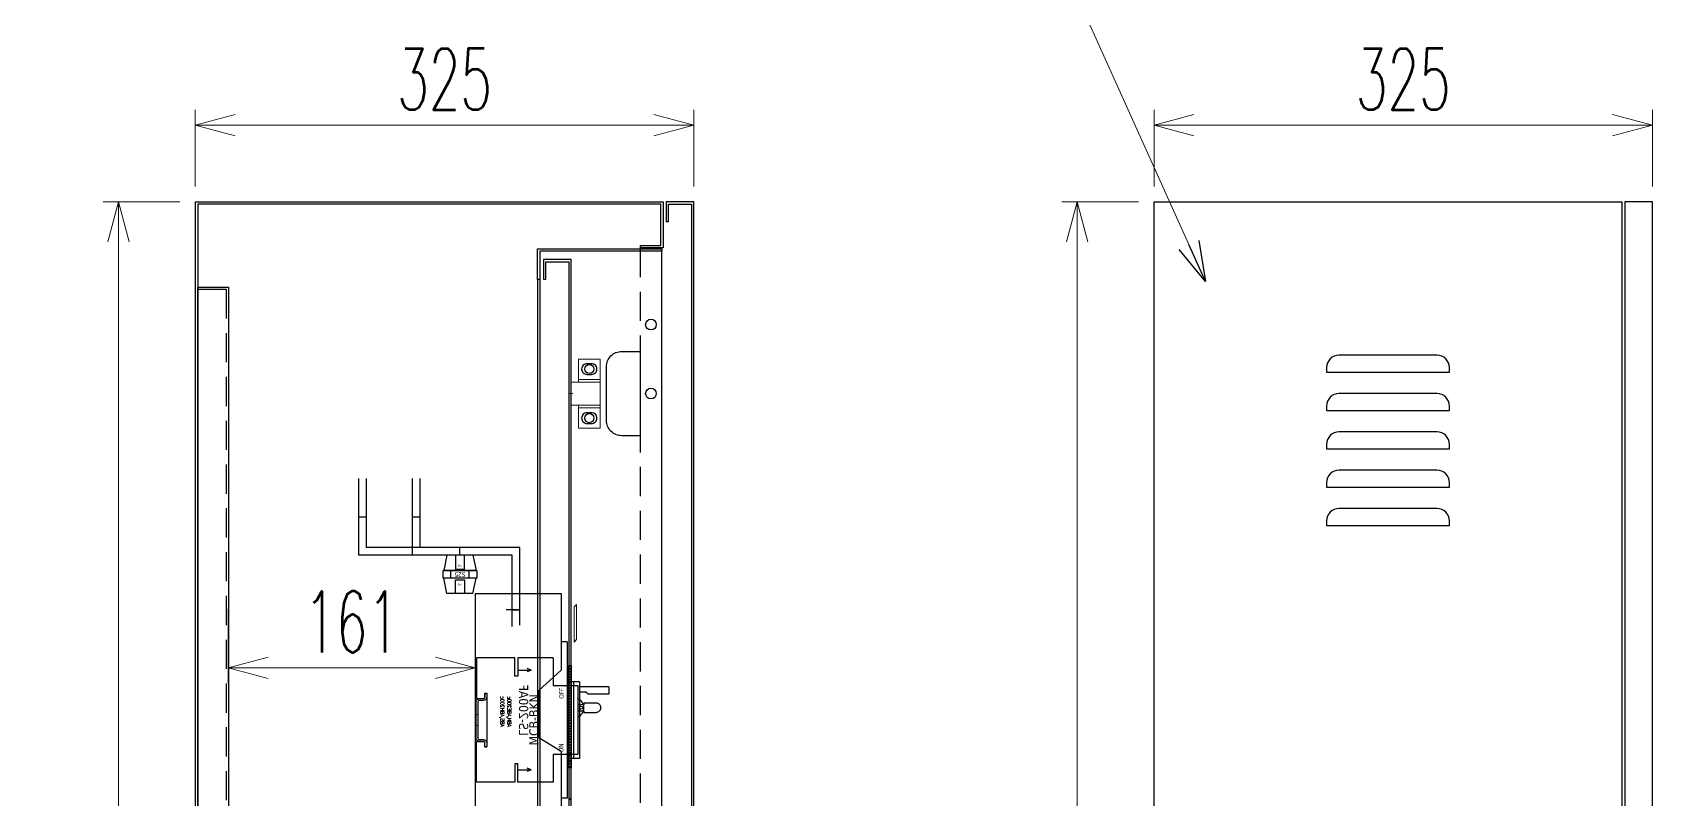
# Model space of a CAD drawing. Header units: millimetres. Extents: x 123558 to 149079, y -1073 to 14418.
# Drawn here: x 132702 to 133758, y 10584 to 11084 of the extents above; entities that cross this region are included whole.
import ezdxf

# ---------------------------------------------------------------- set-up
doc = ezdxf.new("R2010")
doc.units = ezdxf.units.MM
doc.header["$LTSCALE"] = 3
doc.linetypes.add('ACAD_ISO04W100', pattern=[30, 24, -3, 0, -3])
doc.linetypes.add('HIDDEN', pattern=[9.525, 6.35, -3.175])
for name, color, linetype in [('@.VISIBLE', 7, 'Continuous'), ('centerline', 6, 'ACAD_ISO04W100'), ('equipments', 2, 'Continuous'), ('TEXT', 7, 'Continuous')]:
    doc.layers.add(name, color=color, linetype=linetype)
doc.layers.add('Thiet bi', color=7, linetype='Continuous', lineweight=9)
doc.layers.add('Thin-Hidden', color=6, linetype='HIDDEN', lineweight=13)
doc.styles.add('Ann_w01', font='romans.shx', dxfattribs={"width": 0.6, "bigfont": 'chineset.shx'})
doc.styles.add('hw_Standard', font='complex.shx', dxfattribs={"width": 0.9})
doc.styles.get("Standard").update_dxf_attribs({"font": 'arial.ttf'})
doc.styles.add('Tahoma (Input Text)', font='tahoma.ttf')
doc.dimstyles.new('Dim 01_SC20', dxfattribs={"dimscale": 20, "dimtxt": 2, "dimasz": 1.3, "dimexe": 0.5, "dimexo": 0.5, "dimgap": 0.5, "dimtad": 1, "dimdec": 1, "dimzin": 12, "dimdsep": 46, "dimtxsty": 'Ann_w01', "dimblk": 'OPEN30', "dimcen": 1.5, "dimclrd": 6, "dimclre": 6, "dimclrt": 3, "dimadec": 1, "dimazin": 3, "dimtm": 1e-09, "dimtfac": 1, "dimtdec": 1, "dimtix": 1, "dimtmove": 0, "dimatfit": 3, "dimldrblk": 'OPEN30', "dimfxl": 1, "dimtolj": 1, "dimlwd": 20, "dimlwe": 20, "dimarcsym": 0})

# ---------------------------------------------------------------- blocks, each defined once
blk = doc.blocks.new('*U51')
for p, q in [((416.8, -3108.8), (360.8, -3108.8)), ((360.8, -3108.8), (360.8, -3158.7)), ((416.8, -3108.8), (416.8, -3273.8)), ((356.8, -3140.3), (360.8, -3140.3)), ((348.8, -3166.3), (348.8, -3216.3)), ((348.8, -3166.3), (356.8, -3166.3)), ((352.8, -3166.3), (352.8, -3216.3)), ((360.8, -3158.7), (375.4, -3171.9)), ((329.8, -3169.6), (329.8, -3174.4)), ((329.8, -3169.6), (348.8, -3169.6)), ((329.8, -3174.4), (343.3, -3174.4)), ((343.3, -3174.4), (344.8, -3173.1)), ((344.8, -3173.1), (348.8, -3173.1)), ((375.4, -3171.9), (375.4, -3202.9)), ((360.8, -3211.9), (375.4, -3202.9)), ((348.8, -3216.3), (356.8, -3216.3)), ((360.8, -3211.9), (360.8, -3273.8)), ((356.8, -3242.3), (360.8, -3242.3)), ((416.8, -3273.8), (360.8, -3273.8))]:
    blk.add_line(p, q)
at = {"color": 1}
for p, q in [((392.8, -3130.3), (392.8, -3108.8)), ((388.8, -3119.3), (396.7, -3119.3)), ((392.8, -3252.3), (392.8, -3273.8)), ((388.8, -3263.3), (396.7, -3263.3))]:
    blk.add_line(p, q, dxfattribs=at)
at = {"color": 3}
blk.add_line((356.8, -3140.3), (356.8, -3242.3), dxfattribs=at)
at = {"layer": 'Thiet bi', "color": 1, "linetype": 'HIDDEN', "ltscale": 10}
for points in [[(352.3, -3117.5), (352.3, -3140.5), (350.8, -3138.8), (350.8, -3115.8)], [(352.3, -3117.5), (352.3, -3140.5), (350.8, -3138.8), (350.8, -3115.8)], [(355.8, -3265), (355.8, -3242.1), (354.3, -3243.8), (354.3, -3266.7)], [(355.8, -3265), (355.8, -3242.1), (354.3, -3243.8), (354.3, -3266.7)]]:
    blk.add_lwpolyline(points, close=True, dxfattribs=at)
at = {"color": 251, "style": 'hw_Standard', "width": 0.9}
for s, p in [('ABN,ABE200c', (395.9, -3195.8)), ('ABS,ABH200c', (400.4, -3195.8))]:
    blk.add_text(s, height=2.5, rotation=90, dxfattribs=at).set_placement(p)
at = {"layer": 'TEXT', "insert": (382.3, -3168.2), "char_height": 6, "attachment_point": 3, "rotation": 90, "style": 'Tahoma (Input Text)'}
blk.add_mtext_dynamic_manual_height_columns('LS-200AF', width=11.015, gutter_width=1, heights=[0], dxfattribs=at)
blk = doc.blocks.new('*U89')
h = blk.add_hatch()
h.set_pattern_fill('ANSI31', color=1, scale=10)
h.set_pattern_definition([(45, (0, 0), (-0.8838835, 0.8838835), [])])
h.paths.add_polyline_path([(-482.3, -2659.2), (-483.7, -2659.2), (-483.7, -2672.3), (-482.3, -2672.3)])
h.paths.add_polyline_path([(-482.3, -2672.3), (-483.7, -2672.3), (-483.7, -2717.3), (-482.3, -2717.3)])
h.paths.add_polyline_path([(-482.3, -2717.3), (-483.7, -2717.3), (-483.7, -2725.9), (-482.3, -2725.9)])
for p, q in [((-518.9, -2654.3), (-543.9, -2654.3)), ((-543.9, -2654.3), (-543.9, -2680.8)), ((-518.9, -2666.3), (-518.9, -2654.3)), ((-493.9, -2654.3), (-516.9, -2654.3)), ((-516.9, -2654.3), (-516.9, -2666.3)), ((-516.9, -2666.3), (-518.9, -2666.3)), ((-543.9, -2680.8), (-539.4, -2680.8)), ((-538.4, -2677.3), (-537.2, -2677.3)), ((-538.4, -2677.3), (-538.4, -2679.8)), ((-537.2, -2677.3), (-537.2, -2712.3)), ((-543.9, -2735.3), (-543.9, -2708.8)), ((-543.9, -2708.8), (-539.4, -2708.8)), ((-538.4, -2712.3), (-538.4, -2709.8)), ((-538.4, -2712.3), (-537.2, -2712.3)), ((-516.9, -2723.3), (-518.9, -2723.3)), ((-518.9, -2723.3), (-518.9, -2735.3)), ((-516.9, -2735.3), (-516.9, -2723.3)), ((-518.9, -2735.3), (-543.9, -2735.3)), ((-493.9, -2735.3), (-516.9, -2735.3))]:
    blk.add_line(p, q)
at = {"color": 1}
for p, q in [((-508.2, -2662.3), (-510.9, -2661.2)), ((-483.7, -2659.2), (-483.7, -2725.9)), ((-516.9, -2662.3), (-508.2, -2662.3)), ((-508.2, -2662.3), (-510.9, -2663.4)), ((-516.9, -2727.3), (-508.2, -2727.3)), ((-508.2, -2727.3), (-510.9, -2726.2)), ((-508.2, -2727.3), (-510.9, -2728.4))]:
    blk.add_line(p, q, dxfattribs=at)
at = {"color": 3}
blk.add_lwpolyline([(-493.9, -2654.3), (-493.9, -2672.3), (-477.9, -2672.3), (-477.9, -2717.3), (-493.9, -2717.3), (-493.9, -2735.3)], dxfattribs=at)
at = {"color": 1}
blk.add_lwpolyline([(-483.7, -2659.2), (-482.3, -2659.2), (-482.3, -2725.9), (-483.7, -2725.9)], close=True, dxfattribs=at)
blk.add_lwpolyline([(-537.2, -2677.3), (-537.2, -2679.8, -0.414214), (-539.4, -2682), (-542, -2682, 0.414214), (-543, -2683), (-543, -2706.6, 0.414214), (-542, -2707.6), (-539.4, -2707.6, -0.414214), (-537.2, -2709.8), (-537.2, -2712.3), (-538.4, -2712.3), (-538.4, -2709.8, 0.414214), (-539.4, -2708.8), (-542, -2708.8, -0.414214), (-544.2, -2706.6), (-544.2, -2683, -0.414214), (-542, -2680.8), (-539.4, -2680.8, 0.414214), (-538.4, -2679.8), (-538.4, -2677.3), (-537.2, -2677.3)], format="xyb")
blk.add_lwpolyline([(-477.9, -2688.8), (-473.9, -2688.8), (-473.9, -2689.8), (-465.9, -2689.8, 0.414214), (-462.9, -2686.8), (-462.9, -2686.8, 0.414214), (-465.9, -2683.8), (-473.9, -2683.8), (-473.9, -2684.8), (-477.9, -2684.8)], format="xyb", dxfattribs=at)
blk.add_circle((-475.8, -2686.8), 1)
for centre, radius, start, end in [((-539.4, -2679.8), 1, 270, 0), ((-480.8, -2686.8), 6.88, 294.7615, 65.2385), ((-539.4, -2709.8), 1, 0, 90)]:
    blk.add_arc(centre, radius, start, end)
at = {"layer": 'Thin-Hidden'}
for p, q in [((-543, -2691.3), (-544.2, -2691.3)), ((-543, -2698.3), (-544.2, -2698.3))]:
    blk.add_line(p, q, dxfattribs=at)
at = {"style": 'Tahoma (Input Text)'}
blk.add_text('MCB-BKN', height=6, rotation=90, dxfattribs=at).set_placement((-503.5, -2711.3))
at = {"char_height": 3, "attachment_point": 1, "rotation": 90, "style": 'Tahoma (Input Text)'}
for s, insert in [('OFF', (-490.1, -2680.9)), ('ON', (-490.3, -2715.8))]:
    blk.add_mtext_dynamic_manual_height_columns(s, width=9.282, gutter_width=1, heights=[0], dxfattribs=dict(at, insert=insert))
blk = doc.blocks.new('*U22')
at = {"color": 1}
for p, q in [((-25, 18), (-15, 20)), ((-25, 18), (-25, 1)), ((-15, 20.5), (-15, -1.5)), ((-15, 20.5), (-10, 20.5)), ((-15, -1.5), (-15, 20.5)), ((-15, 20), (-15, -1)), ((-10, 15.5), (-15, 15.5)), ((-10, 20.5), (-10, -1.5)), ((0, 18), (-10, 20)), ((0, 18), (0, 1)), ((-25, 1), (-15, -1)), ((-10, 3.5), (-15, 3.5)), ((0, 1), (-10, -1)), ((-10, -1.5), (-15, -1.5))]:
    blk.add_line(p, q, dxfattribs=at)
for points in [[(-25, 12.5), (-25, 6.5), (-16, 6.5), (-16, 12.5)], [(0, 12.5), (0, 6.5), (-9, 6.5), (-9, 12.5)]]:
    blk.add_lwpolyline(points, close=True, dxfattribs=at)
at = {"color": 1, "width": 30.098, "attachment_point": 5, "rotation": 270}
for s, insert, char_height in [('{\\fTahoma|b0|i0|c0|p34;M6}', (-18.2, 9.5), 1.5), ('{\\fTahoma|b0|i0|c0|p34;S25}', (-12.4, 9.5), 3), ('{\\fTahoma|b0|i0|c0|p34;M6}', (-5.9, 9.5), 1.5)]:
    blk.add_mtext(s, dxfattribs=dict(at, insert=insert, char_height=char_height))
blk = doc.blocks.new('_Open30')
at = {"color": 0, "linetype": 'ByBlock', "lineweight": -2}
for p, q in [((-1, 0.268), (0, 0)), ((0, 0), (-1, -0.268)), ((0, 0), (-1, 0))]:
    blk.add_line(p, q, dxfattribs=at)
blk = doc.blocks.new('*D135')
at = {"color": 6, "lineweight": 20, "transparency": 16777216}
for p, q in [((132829.8, 10707.4), (132829.8, 10659)), ((132990.8, 10707.4), (132990.8, 10659)), ((132855.8, 10669), (132964.8, 10669))]:
    blk.add_line(p, q, dxfattribs=at)
at = {"layer": 'Defpoints', "color": 0, "transparency": 16777216}
for p in [(132829.8, 10717.4), (132990.8, 10717.4), (132990.8, 10669)]:
    blk.add_point(p, dxfattribs=at)
at = {"color": 6, "lineweight": 20, "transparency": 16777216, "xscale": 26, "yscale": 26, "zscale": 26, "rotation": 180}
blk.add_blockref('_Open30', (132829.8, 10669), dxfattribs=at)
at = {"color": 6, "lineweight": 20, "transparency": 16777216, "xscale": 26, "yscale": 26, "zscale": 26}
blk.add_blockref('_Open30', (132990.8, 10669), dxfattribs=at)
at = {"color": 3, "transparency": 16777216, "insert": (132910.3, 10699), "char_height": 40, "attachment_point": 5, "style": 'Ann_w01'}
blk.add_mtext('\\A1;161', dxfattribs=at)
blk = doc.blocks.new('HL025-2.2 Side')
at = {"layer": 'centerline', "lineweight": 0}
blk.add_line((-1, 0), (1, 0), dxfattribs=at)
at = {"layer": 'equipments', "lineweight": 0}
for p, q in [((4.8, 9.25), (18.8, 9.25)), ((4.8, 7.5), (18.8, 7.5)), ((4.8, -7.5), (18.8, -7.5)), ((4.8, -9.25), (18.8, -9.25))]:
    blk.add_line(p, q, dxfattribs=at)
for points in [[(4.8, 7.5), (4.8, 22.5), (18.8, 22.5), (18.8, -22.5), (4.8, -22.5), (4.8, -7.5)], [(4.8, -7.5), (0, -7.5), (0, 7.5), (4.8, 7.5)]]:
    blk.add_lwpolyline(points, dxfattribs=at)
at = {"layer": 'equipments'}
for centre in [(11.8, 16), (11.8, -16)]:
    blk.add_circle(centre, 3, dxfattribs=at)
blk = doc.blocks.new('*D220')
at = {"layer": '@.VISIBLE', "color": 6, "lineweight": 20, "transparency": 16777216}
for p, q in [((132798.3, 10972.9), (132748.3, 10972.9)), ((132758.3, 9798.9), (132758.3, 10946.9)), ((132798.3, 9772.9), (132748.3, 9772.9))]:
    blk.add_line(p, q, dxfattribs=at)
at = {"layer": 'Defpoints', "color": 0, "transparency": 16777216}
for p in [(132758.3, 10972.9), (132808.3, 10972.9), (132808.3, 9772.9)]:
    blk.add_point(p, dxfattribs=at)
at = {"layer": '@.VISIBLE', "color": 6, "lineweight": 20, "transparency": 16777216, "xscale": 26, "yscale": 26, "zscale": 26}
for p, rotation in [((132758.3, 10972.9), 90), ((132758.3, 9772.9), 270)]:
    blk.add_blockref('_Open30', p, dxfattribs=dict(at, rotation=rotation))
at = {"layer": '@.VISIBLE', "color": 3, "transparency": 16777216, "insert": (132728.3, 10372.9), "char_height": 40, "attachment_point": 5, "rotation": 90, "style": 'Ann_w01'}
blk.add_mtext('\\A1;1200', dxfattribs=at)
blk = doc.blocks.new('*D222')
at = {"layer": '@.VISIBLE', "color": 6, "lineweight": 20, "transparency": 16777216}
for p, q in [((132808.3, 10982.9), (132808.3, 11032.9)), ((133133.3, 10982.9), (133133.3, 11032.9)), ((132834.3, 11022.9), (133107.3, 11022.9))]:
    blk.add_line(p, q, dxfattribs=at)
at = {"layer": 'Defpoints', "color": 0, "transparency": 16777216}
for p in [(133133.3, 11022.9), (132808.3, 10972.9), (133133.3, 10972.9)]:
    blk.add_point(p, dxfattribs=at)
at = {"layer": '@.VISIBLE', "color": 6, "lineweight": 20, "transparency": 16777216, "xscale": 26, "yscale": 26, "zscale": 26, "rotation": 180}
blk.add_blockref('_Open30', (132808.3, 11022.9), dxfattribs=at)
at = {"layer": '@.VISIBLE', "color": 6, "lineweight": 20, "transparency": 16777216, "xscale": 26, "yscale": 26, "zscale": 26}
blk.add_blockref('_Open30', (133133.3, 11022.9), dxfattribs=at)
at = {"layer": '@.VISIBLE', "color": 3, "transparency": 16777216, "insert": (132970.8, 11052.9), "char_height": 40, "attachment_point": 5, "style": 'Ann_w01'}
blk.add_mtext('\\A1;325', dxfattribs=at)
blk = doc.blocks.new('*D223')
at = {"layer": '@.VISIBLE', "color": 6, "lineweight": 20, "transparency": 16777216}
for p, q in [((133423.3, 10972.9), (133373.3, 10972.9)), ((133383.3, 9798.9), (133383.3, 10946.9)), ((133423.3, 9772.9), (133373.3, 9772.9))]:
    blk.add_line(p, q, dxfattribs=at)
at = {"layer": 'Defpoints', "color": 0, "transparency": 16777216}
for p in [(133383.3, 10972.9), (133433.3, 10972.9), (133433.3, 9772.9)]:
    blk.add_point(p, dxfattribs=at)
at = {"layer": '@.VISIBLE', "color": 6, "lineweight": 20, "transparency": 16777216, "xscale": 26, "yscale": 26, "zscale": 26}
for p, rotation in [((133383.3, 10972.9), 90), ((133383.3, 9772.9), 270)]:
    blk.add_blockref('_Open30', p, dxfattribs=dict(at, rotation=rotation))
at = {"layer": '@.VISIBLE', "color": 3, "transparency": 16777216, "insert": (133353.3, 10372.9), "char_height": 40, "attachment_point": 5, "rotation": 90, "style": 'Ann_w01'}
blk.add_mtext('\\A1;1200', dxfattribs=at)
blk = doc.blocks.new('*D224')
at = {"layer": '@.VISIBLE', "color": 6, "lineweight": 20, "transparency": 16777216}
for p, q in [((133433.3, 10982.9), (133433.3, 11032.9)), ((133758.3, 10982.9), (133758.3, 11032.9)), ((133459.3, 11022.9), (133732.3, 11022.9))]:
    blk.add_line(p, q, dxfattribs=at)
at = {"layer": 'Defpoints', "color": 0, "transparency": 16777216}
for p in [(133758.3, 11022.9), (133433.3, 10972.9), (133758.3, 10972.9)]:
    blk.add_point(p, dxfattribs=at)
at = {"layer": '@.VISIBLE', "color": 6, "lineweight": 20, "transparency": 16777216, "xscale": 26, "yscale": 26, "zscale": 26, "rotation": 180}
blk.add_blockref('_Open30', (133433.3, 11022.9), dxfattribs=at)
at = {"layer": '@.VISIBLE', "color": 6, "lineweight": 20, "transparency": 16777216, "xscale": 26, "yscale": 26, "zscale": 26}
blk.add_blockref('_Open30', (133758.3, 11022.9), dxfattribs=at)
at = {"layer": '@.VISIBLE', "color": 3, "transparency": 16777216, "insert": (133595.8, 11052.9), "char_height": 40, "attachment_point": 5, "style": 'Ann_w01'}
blk.add_mtext('\\A1;325', dxfattribs=at)
blk = doc.blocks.new('*U217')
at = {"color": 2}
blk.add_lwpolyline([(32, 5.5), (-32, 5.5, 0.414214), (-40, -2.5), (-40, -5.5), (40, -5.5), (40, -2.5, 0.414214)], format="xyb", close=True, dxfattribs=at)
blk = doc.blocks.new('*U218')
at = {"color": 0, "linetype": 'ByBlock', "lineweight": -2}
for p in [(0, 100), (0, 75), (0, 50), (0, 25), (0, 0)]:
    blk.add_blockref('*U217', p, dxfattribs=at)

msp = doc.modelspace()

# ---------------------------------------------------------------- linework, layer by layer
for p, q in [((132914.85, 10767.38), (132919.85, 10767.38)), ((132949.85, 10767.38), (132954.85, 10767.38)), ((132980.85, 10742.38), (132980.85, 10747.38)), ((133014.85, 10706.88), (133019.85, 10706.88))]:
    msp.add_line(p, q)
at = {"color": 2}
for p, q in [((132914.85, 10767.38), (132919.85, 10767.38)), ((132980.85, 10742.38), (132980.85, 10747.38)), ((133014.85, 10706.88), (133019.85, 10706.88))]:
    msp.add_line(p, q, dxfattribs=at)
for points in [[(132949.85, 10742.38), (132914.85, 10742.38), (132914.85, 10792.38)], [(133014.85, 10696.88), (133014.85, 10742.38), (132914.85, 10742.38), (132914.85, 10792.38)], [(132949.85, 10747.38), (132919.85, 10747.38), (132919.85, 10792.38)], [(133019.85, 10696.88), (133019.85, 10747.38), (132919.85, 10747.38), (132919.85, 10792.38)]]:
    msp.add_lwpolyline(points, dxfattribs=at)
at = {"color": 1}
for points in [[(133014.85, 10696.88), (133014.85, 10742.38), (132949.85, 10742.38), (132949.85, 10792.38)], [(133019.85, 10696.88), (133019.85, 10747.38), (132954.85, 10747.38), (132954.85, 10792.38)]]:
    msp.add_lwpolyline(points, dxfattribs=at)
at = {"layer": '@.VISIBLE', "color": 4}
msp.add_line((133116.85, 10959.89), (133115.35, 10959.89), dxfattribs=at)
at = {"layer": '@.VISIBLE'}
msp.add_line((133098.35, 10944.39), (133098.35, 10942.89), dxfattribs=at)
at = {"layer": '@.VISIBLE', "linetype": 'HIDDEN'}
msp.add_line((133098.35, 10942.89), (133098.35, 9802.89), dxfattribs=at)
at = {"layer": '@.VISIBLE', "color": 6}
for p, q in [((133112.35, 9804.89), (133112.35, 10940.89)), ((133031.35, 10922.39), (133031.35, 9823.39)), ((133032.85, 10922.39), (133032.85, 9823.39))]:
    msp.add_line(p, q, dxfattribs=at)
at = {"layer": '@.VISIBLE'}
for points in [[(133098.35, 9802.89), (133113.35, 9802.89), (133113.35, 9772.89), (132808.35, 9772.89), (132808.35, 10972.89), (133113.35, 10972.89), (133113.35, 10942.89), (133098.35, 10942.89)], [(133098.35, 10944.39), (133111.85, 10944.39), (133111.85, 10971.39), (132809.85, 10971.39), (132809.85, 9774.39), (133111.85, 9774.39), (133111.85, 9801.39), (133098.35, 9801.39)]]:
    msp.add_lwpolyline(points, dxfattribs=at)
at = {"layer": '@.VISIBLE', "color": 4}
for points in [[(133115.35, 9785.89), (133115.35, 9772.89), (133133.35, 9772.89), (133133.35, 10972.89), (133115.35, 10972.89), (133115.35, 10959.89)], [(133116.85, 10959.89), (133116.85, 10971.39), (133131.85, 10971.39), (133131.85, 9774.39), (133116.85, 9774.39), (133116.85, 9785.89)], [(133035.35, 10922.42), (133036.85, 10922.39), (133036.85, 10933.89), (133051.85, 10933.89), (133051.85, 9811.89), (133036.85, 9811.89), (133036.85, 9823.39), (133035.35, 9823.39), (133035.35, 9810.39), (133053.35, 9810.39), (133053.35, 10935.39), (133035.35, 10935.39), (133035.35, 10922.39)]]:
    msp.add_lwpolyline(points, dxfattribs=at)
at = {"layer": '@.VISIBLE'}
msp.add_lwpolyline([(133738.35, 9772.89), (133433.35, 9772.89), (133433.35, 10972.89), (133738.35, 10972.89)], close=True, dxfattribs=at)
at = {"layer": '@.VISIBLE', "color": 4}
msp.add_lwpolyline([(133758.35, 10972.89), (133740.35, 10972.89), (133740.35, 9772.89), (133758.35, 9772.89)], close=True, dxfattribs=at)
at = {"layer": '@.VISIBLE', "color": 6}
msp.add_lwpolyline([(133112.35, 10940.89), (133032.85, 10940.89), (133032.85, 10922.39), (133031.35, 10922.39), (133031.35, 10942.39), (133112.35, 10942.39)], close=True, dxfattribs=at)
at = {"layer": '@.VISIBLE', "color": 151}
msp.add_lwpolyline([(132809.85, 10917.39), (132829.85, 10917.39), (132829.85, 9828.39), (132809.85, 9828.39)], close=True, dxfattribs=at)
at = {"layer": '@.VISIBLE', "color": 151, "linetype": 'HIDDEN'}
msp.add_lwpolyline([(132809.85, 10915.89), (132828.35, 10915.89), (132828.35, 9829.89), (132809.85, 9829.89)], dxfattribs=at)
at = {"layer": '@.VISIBLE', "color": 6}
for points in [[(133098.35, 10875.39), (133098.35, 10820.39), (133086.35, 10820.39, -0.4142136), (133076.35, 10830.39), (133076.35, 10865.39, -0.4142136), (133086.35, 10875.39)], [(133060.15, 10863.89), (133060.15, 10863.89, 0.4142136), (133063.65, 10860.39), (133066.65, 10860.39, 0.4142136), (133070.15, 10863.89), (133070.15, 10863.89, 0.4142136), (133066.65, 10867.39), (133063.65, 10867.39, 0.4142136)], [(133060.15, 10831.89), (133060.15, 10831.89, 0.4142136), (133063.65, 10828.39), (133066.65, 10828.39, 0.4142136), (133070.15, 10831.89), (133070.15, 10831.89, 0.4142136), (133066.65, 10835.39), (133063.65, 10835.39, 0.4142136)]]:
    msp.add_lwpolyline(points, format="xyb", close=True, dxfattribs=at)
for centre in [(133105.35, 10892.89), (133105.35, 10847.89)]:
    msp.add_circle(centre, 3.5, dxfattribs=at)

# ---------------------------------------------------------------- block references
for name, p in [('*U218', (133585.85, 10767.39)), ('*U89', (133535.54, 13329.72))]:
    msp.add_blockref(name, p)
at = {"rotation": 270}
msp.add_blockref('*U22', (132971.32, 10717.38), dxfattribs=at)
at = {"xscale": -1}
msp.add_blockref('*U51', (133407.63, 13826.17), dxfattribs=at)
at = {"layer": 'equipments'}
msp.add_blockref('HL025-2.2 Side', (133053.35, 10847.89), dxfattribs=at)

# ---------------------------------------------------------------- dimensions: what is measured, and where the dimension line sits
dim = msp.add_linear_dim(base=(132990.85, 10669.04), p1=(132829.85, 10717.38), p2=(132990.85, 10717.38), dimstyle='Dim 01_SC20')
dim.commit()
dim.dimension.update_dxf_attribs({"geometry": '*D135', "text_midpoint": (132910.35, 10699.04)})
at = {"layer": '@.VISIBLE'}
for base, p1, p2, picture, middle in [((133133.35, 11022.89), (132808.35, 10972.89), (133133.35, 10972.89), '*D222', (132970.85, 11052.89)), ((133758.35, 11022.89), (133433.35, 10972.89), (133758.35, 10972.89), '*D224', (133595.85, 11052.89))]:
    dim = msp.add_linear_dim(base=base, p1=p1, p2=p2, dimstyle='Dim 01_SC20', dxfattribs=at)
    dim.commit()
    dim.dimension.update_dxf_attribs({"geometry": picture, "text_midpoint": middle})
for base, p1, p2, picture, middle in [((132758.35, 10972.89), (132808.35, 9772.89), (132808.35, 10972.89), '*D220', (132728.35, 10372.89)), ((133383.35, 10972.89), (133433.35, 9772.89), (133433.35, 10972.89), '*D223', (133353.35, 10372.89))]:
    dim = msp.add_linear_dim(base=base, p1=p1, p2=p2, angle=90, dimstyle='Dim 01_SC20', dxfattribs=at)
    dim.commit()
    dim.dimension.update_dxf_attribs({"geometry": picture, "text_midpoint": middle})

# ---------------------------------------------------------------- leaders
msp.add_leader([(133466.83, 10921.07), (133320.57, 11246.25), (133684.22, 11246.25)], dimstyle='Dim 01_SC20', override={"dimgap": 0.5, "dimtad": 0})

doc.saveas('drawing.dxf')
